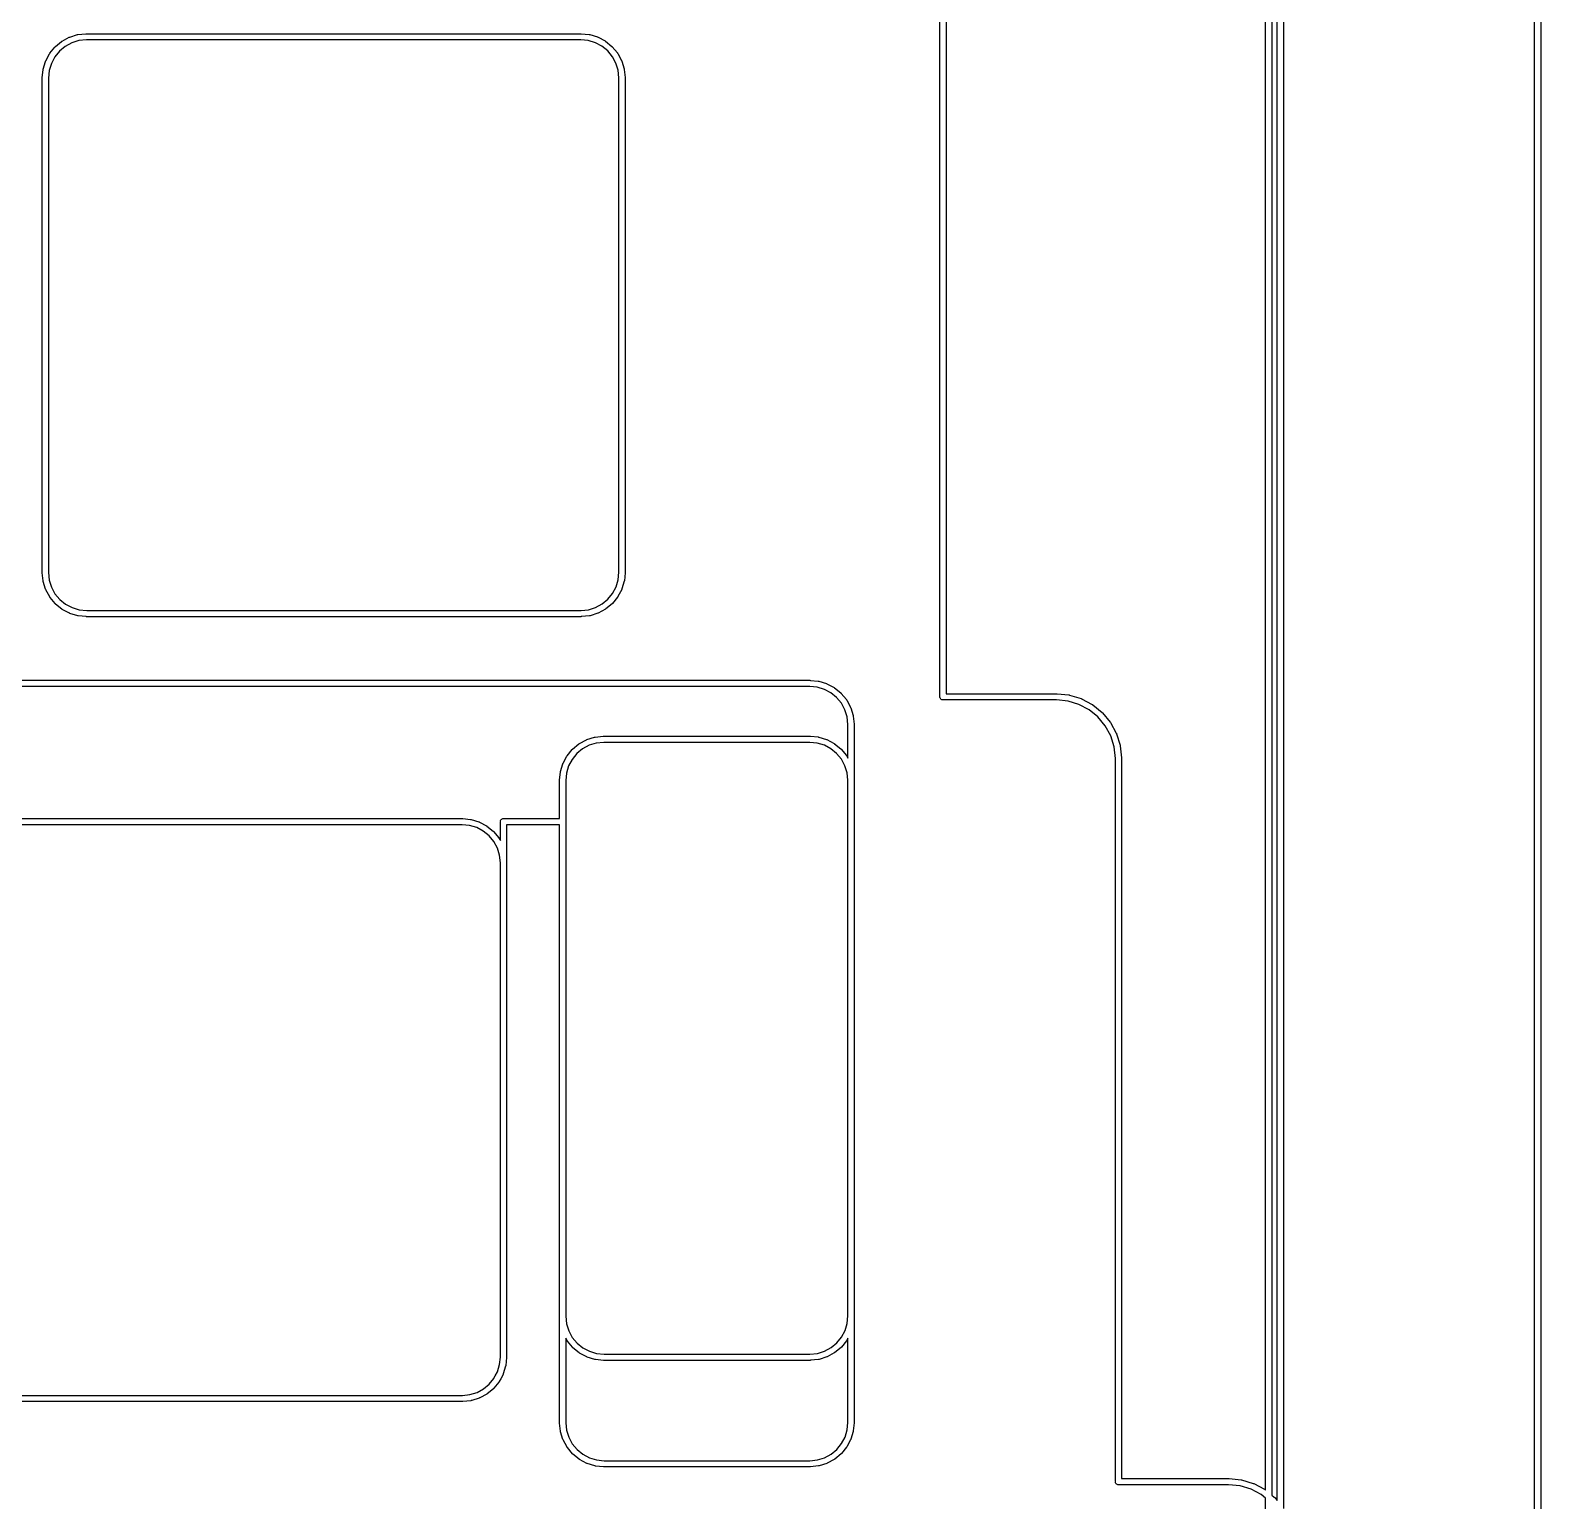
# Model space of a CAD drawing. Extents: x 18 to 369, y 6 to 139.
# Drawn here: x 332.77 to 369.44, y 69.86 to 105.55 of the extents above; entities that cross this region are included whole.
import ezdxf

# ---------------------------------------------------------------- set-up
doc = ezdxf.new("R2010")
doc.units = 0
doc.layers.add('BLACK', color=7, linetype='CONTINUOUS')

msp = doc.modelspace()

# ---------------------------------------------------------------- linework, layer by layer
at = {"layer": 'BLACK', "linetype": 'CONTINUOUS'}
for p, q in [((369.287, 24.218), (369.287, 136.614)), ((369.437, 136.618), (369.437, 24.2107)), ((362.757, 70.1176), (362.757, 124.613)), ((362.907, 124.415), (362.907, 69.9952)), ((363.187, 123.954), (363.187, 69.6702)), ((363.037, 69.8637), (363.037, 123.95)), ((354.849, 89.378), (354.849, 106.924)), ((354.999, 106.928), (354.999, 89.4493)), ((333.376, 105.157), (333.527, 105.281)), ((333.527, 105.282), (333.533, 105.286)), ((333.527, 105.281), (333.527, 105.282)), ((333.527, 105.281), (333.527, 105.281)), ((333.527, 105.281), (333.527, 105.281)), ((333.533, 105.286), (333.539, 105.289)), ((333.539, 105.289), (333.71, 105.382)), ((333.71, 105.382), (333.711, 105.383)), ((333.711, 105.383), (333.718, 105.385)), ((333.718, 105.385), (333.724, 105.388)), ((333.724, 105.388), (333.91, 105.446)), ((333.948, 105.3), (333.775, 105.247)), ((333.91, 105.446), (333.911, 105.446)), ((333.911, 105.446), (333.918, 105.447)), ((333.918, 105.447), (333.925, 105.449)), ((333.925, 105.449), (334.119, 105.469)), ((334.131, 105.319), (333.948, 105.3)), ((334.119, 105.469), (334.12, 105.469)), ((334.12, 105.469), (334.123, 105.469)), ((334.123, 105.469), (334.126, 105.469)), ((334.126, 105.469), (334.13, 105.469)), ((334.13, 105.469), (334.13, 105.469)), ((334.13, 105.469), (334.133, 105.469)), ((334.134, 105.319), (334.131, 105.319)), ((334.133, 105.469), (346.137, 105.469)), ((346.13, 105.319), (334.134, 105.319)), ((334.134, 105.319), (334.134, 105.319)), ((346.313, 105.301), (346.13, 105.319)), ((346.137, 105.469), (346.141, 105.469)), ((346.141, 105.469), (346.141, 105.469)), ((346.141, 105.469), (346.335, 105.45)), ((346.486, 105.249), (346.313, 105.301)), ((346.335, 105.45), (346.335, 105.45)), ((346.335, 105.45), (346.336, 105.45)), ((346.336, 105.45), (346.343, 105.448)), ((346.343, 105.448), (346.349, 105.447)), ((346.349, 105.447), (346.536, 105.391)), ((346.645, 105.165), (346.486, 105.249)), ((346.536, 105.391), (346.537, 105.39)), ((346.537, 105.39), (346.544, 105.388)), ((346.544, 105.388), (346.55, 105.385)), ((346.55, 105.385), (346.722, 105.293)), ((346.722, 105.293), (346.722, 105.293)), ((346.722, 105.293), (346.723, 105.293)), ((346.723, 105.293), (346.729, 105.289)), ((346.729, 105.289), (346.734, 105.285)), ((346.734, 105.285), (346.886, 105.162)), ((333.143, 104.811), (333.234, 104.983)), ((333.234, 104.983), (333.235, 104.984)), ((333.235, 104.984), (333.239, 104.989)), ((333.239, 104.989), (333.243, 104.995)), ((333.243, 104.995), (333.366, 105.146)), ((333.363, 104.906), (333.279, 104.747)), ((333.477, 105.046), (333.363, 104.906)), ((333.366, 105.146), (333.367, 105.147)), ((333.366, 105.146), (333.366, 105.146)), ((333.366, 105.146), (333.366, 105.146)), ((333.367, 105.147), (333.371, 105.152)), ((333.371, 105.152), (333.376, 105.157)), ((333.617, 105.161), (333.477, 105.046)), ((333.775, 105.247), (333.617, 105.161)), ((346.785, 105.05), (346.645, 105.165)), ((346.9, 104.911), (346.785, 105.05)), ((346.886, 105.162), (346.886, 105.161)), ((346.886, 105.161), (346.891, 105.157)), ((346.891, 105.157), (346.896, 105.152)), ((346.896, 105.152), (347.02, 105.001)), ((346.986, 104.753), (346.9, 104.911)), ((347.02, 105.001), (347.02, 105.001)), ((347.02, 105.001), (347.02, 105.001)), ((347.02, 105.001), (347.021, 105.001)), ((347.021, 105.001), (347.025, 104.995)), ((347.025, 104.995), (347.029, 104.989)), ((347.029, 104.989), (347.121, 104.818)), ((333.059, 104.402), (333.078, 104.596)), ((333.078, 104.597), (333.079, 104.604)), ((333.078, 104.596), (333.078, 104.597)), ((333.079, 104.604), (333.081, 104.61)), ((333.081, 104.61), (333.137, 104.797)), ((333.137, 104.797), (333.138, 104.798)), ((333.138, 104.798), (333.14, 104.804)), ((333.14, 104.804), (333.143, 104.811)), ((333.227, 104.574), (333.209, 104.391)), ((333.279, 104.747), (333.227, 104.574)), ((347.039, 104.58), (346.986, 104.753)), ((347.059, 104.397), (347.039, 104.58)), ((347.121, 104.818), (347.122, 104.817)), ((347.122, 104.817), (347.124, 104.81)), ((347.124, 104.81), (347.127, 104.804)), ((347.127, 104.804), (347.185, 104.618)), ((347.185, 104.618), (347.185, 104.617)), ((347.185, 104.617), (347.186, 104.61)), ((347.186, 104.61), (347.188, 104.603)), ((347.188, 104.603), (347.208, 104.409)), ((333.059, 104.398), (333.059, 104.402)), ((333.059, 104.402), (333.059, 104.402)), ((333.059, 92.3944), (333.059, 104.398)), ((333.209, 104.391), (333.209, 92.3946)), ((347.059, 104.394), (347.059, 104.397)), ((347.059, 92.3981), (347.059, 104.394)), ((347.059, 104.394), (347.059, 104.394)), ((347.208, 104.409), (347.208, 104.408)), ((347.208, 104.408), (347.208, 104.405)), ((347.208, 104.405), (347.209, 104.402)), ((347.209, 104.402), (347.209, 104.398)), ((347.209, 104.398), (347.209, 104.398)), ((347.209, 104.398), (347.209, 92.3907)), ((333.059, 92.3941), (333.059, 92.3944)), ((333.059, 92.3939), (333.059, 92.3941)), ((333.059, 92.3907), (333.059, 92.3939)), ((333.059, 92.3906), (333.059, 92.3907)), ((333.059, 92.3871), (333.059, 92.3906)), ((333.059, 92.3839), (333.059, 92.3871)), ((333.059, 92.3806), (333.059, 92.3839)), ((333.059, 92.3795), (333.059, 92.3806)), ((333.079, 92.1854), (333.059, 92.3795)), ((333.081, 92.1788), (333.079, 92.1854)), ((333.082, 92.1721), (333.081, 92.1788)), ((333.082, 92.1711), (333.082, 92.1721)), ((333.14, 91.9847), (333.082, 92.1711)), ((333.082, 92.1711), (333.082, 92.1711)), ((333.082, 92.1711), (333.082, 92.1711)), ((333.209, 92.3946), (333.209, 92.3914)), ((333.209, 92.3914), (333.228, 92.2084)), ((333.228, 92.2084), (333.281, 92.036)), ((346.988, 92.042), (347.041, 92.2147)), ((347.041, 92.2147), (347.059, 92.3981)), ((347.186, 92.1784), (347.13, 91.9916)), ((347.188, 92.1851), (347.186, 92.1784)), ((347.189, 92.1917), (347.188, 92.1851)), ((347.207, 92.3796), (347.189, 92.1928)), ((347.189, 92.1928), (347.189, 92.1917)), ((347.209, 92.3907), (347.207, 92.3796)), ((347.207, 92.3796), (347.207, 92.3796)), ((333.143, 91.9784), (333.14, 91.9847)), ((333.145, 91.9721), (333.143, 91.9784)), ((333.146, 91.9712), (333.145, 91.9721)), ((333.239, 91.7995), (333.146, 91.9712)), ((333.242, 91.7939), (333.239, 91.7995)), ((333.246, 91.7882), (333.242, 91.7939)), ((333.247, 91.7874), (333.246, 91.7882)), ((333.371, 91.637), (333.247, 91.7874)), ((333.281, 92.036), (333.367, 91.8773)), ((333.367, 91.8773), (333.482, 91.7383)), ((333.482, 91.7383), (333.622, 91.6242)), ((346.651, 91.6278), (346.79, 91.7428)), ((346.79, 91.7428), (346.904, 91.8827)), ((347.025, 91.7936), (346.901, 91.6423)), ((346.904, 91.8827), (346.988, 92.042)), ((347.028, 91.7993), (347.025, 91.7936)), ((347.032, 91.8048), (347.028, 91.7993)), ((347.033, 91.8057), (347.032, 91.8048)), ((347.124, 91.9781), (347.033, 91.8058)), ((347.033, 91.8058), (347.033, 91.8057)), ((347.033, 91.8057), (347.033, 91.8057)), ((347.127, 91.9843), (347.124, 91.9781)), ((347.13, 91.9906), (347.127, 91.9843)), ((347.13, 91.9916), (347.13, 91.9906)), ((333.376, 91.6322), (333.371, 91.637)), ((333.381, 91.6273), (333.376, 91.6322)), ((333.382, 91.6267), (333.381, 91.6273)), ((333.533, 91.5033), (333.382, 91.6267)), ((333.382, 91.6267), (333.382, 91.6267)), ((333.382, 91.6267), (333.382, 91.6267)), ((333.538, 91.4995), (333.533, 91.5033)), ((333.544, 91.4957), (333.538, 91.4995)), ((333.545, 91.4952), (333.544, 91.4957)), ((333.717, 91.4036), (333.545, 91.4952)), ((333.622, 91.6242), (333.781, 91.5395)), ((333.724, 91.401), (333.717, 91.4036)), ((333.73, 91.3983), (333.724, 91.401)), ((333.731, 91.398), (333.73, 91.3983)), ((333.918, 91.3416), (333.731, 91.398)), ((333.781, 91.5395), (333.954, 91.4873)), ((333.924, 91.3403), (333.918, 91.3416)), ((333.931, 91.3389), (333.924, 91.3403)), ((333.932, 91.3387), (333.931, 91.3389)), ((334.126, 91.3197), (333.932, 91.3387)), ((333.954, 91.4873), (334.137, 91.4693)), ((334.13, 91.3193), (334.126, 91.3197)), ((334.126, 91.3197), (334.126, 91.3197)), ((346.134, 91.3194), (334.13, 91.3193)), ((334.137, 91.4693), (346.133, 91.4693)), ((346.133, 91.4693), (346.137, 91.4694)), ((346.137, 91.3194), (346.134, 91.3194)), ((346.134, 91.3194), (346.134, 91.3193)), ((346.134, 91.3193), (346.134, 91.3194)), ((346.137, 91.4694), (346.319, 91.4886)), ((346.141, 91.3194), (346.137, 91.3194)), ((346.137, 91.3194), (346.137, 91.3194)), ((346.144, 91.3197), (346.141, 91.3194)), ((346.147, 91.3197), (346.144, 91.3197)), ((346.148, 91.3198), (346.147, 91.3197)), ((346.342, 91.3402), (346.148, 91.3198)), ((346.319, 91.4886), (346.492, 91.542)), ((346.349, 91.3416), (346.342, 91.3402)), ((346.356, 91.3428), (346.349, 91.3416)), ((346.357, 91.3431), (346.356, 91.3428)), ((346.543, 91.4008), (346.357, 91.3431)), ((346.357, 91.3431), (346.357, 91.3431)), ((346.492, 91.542), (346.651, 91.6278)), ((346.55, 91.4035), (346.543, 91.4008)), ((346.556, 91.406), (346.55, 91.4035)), ((346.557, 91.4065), (346.556, 91.406)), ((346.728, 91.4993), (346.557, 91.4065)), ((346.734, 91.5032), (346.728, 91.4993)), ((346.74, 91.5069), (346.734, 91.5032)), ((346.741, 91.5075), (346.74, 91.5069)), ((346.891, 91.6319), (346.741, 91.5075)), ((346.741, 91.5075), (346.741, 91.5075)), ((346.741, 91.5075), (346.741, 91.5075)), ((346.896, 91.6368), (346.891, 91.6319)), ((346.901, 91.6415), (346.896, 91.6368)), ((346.901, 91.6423), (346.901, 91.6423)), ((346.901, 91.6423), (346.901, 91.6423)), ((346.901, 91.6423), (346.901, 91.6415)), ((322.816, 89.7743), (351.695, 89.7744)), ((351.688, 89.6244), (322.816, 89.6243)), ((351.871, 89.6064), (351.688, 89.6244)), ((351.695, 89.7744), (351.706, 89.7733)), ((351.706, 89.7733), (351.706, 89.7733)), ((351.706, 89.7733), (351.893, 89.7549)), ((352.044, 89.5542), (351.871, 89.6064)), ((351.893, 89.7549), (351.893, 89.7549)), ((351.893, 89.7549), (351.893, 89.7549)), ((351.893, 89.7549), (351.894, 89.7548)), ((351.894, 89.7548), (351.901, 89.7534)), ((351.901, 89.7534), (351.907, 89.7521)), ((351.907, 89.7521), (352.094, 89.6957)), ((352.203, 89.4695), (352.044, 89.5542)), ((352.094, 89.6957), (352.095, 89.6954)), ((352.095, 89.6954), (352.102, 89.6927)), ((352.102, 89.6927), (352.108, 89.6901)), ((352.108, 89.6901), (352.28, 89.5985)), ((352.28, 89.5985), (352.28, 89.5985)), ((352.28, 89.5985), (352.281, 89.598)), ((352.281, 89.598), (352.287, 89.5942)), ((352.287, 89.5942), (352.292, 89.5904)), ((352.292, 89.5904), (352.444, 89.467)), ((352.343, 89.3554), (352.203, 89.4695)), ((352.458, 89.2164), (352.343, 89.3554)), ((352.444, 89.467), (352.444, 89.4664)), ((352.444, 89.4664), (352.449, 89.4615)), ((352.449, 89.4615), (352.454, 89.4567)), ((352.454, 89.4567), (352.578, 89.3064)), ((352.544, 89.0577), (352.458, 89.2164)), ((352.578, 89.3064), (352.578, 89.3063)), ((352.578, 89.3063), (352.578, 89.3063)), ((352.578, 89.3063), (352.579, 89.3055)), ((352.579, 89.3055), (352.583, 89.2999)), ((352.583, 89.2999), (352.587, 89.2942)), ((352.587, 89.2942), (352.679, 89.1225)), ((352.679, 89.1225), (352.679, 89.1225)), ((352.679, 89.1225), (352.679, 89.1225)), ((352.679, 89.1225), (352.68, 89.1216)), ((352.68, 89.1216), (352.682, 89.1153)), ((352.682, 89.1153), (352.685, 89.109)), ((354.848, 89.3743), (354.849, 89.378)), ((354.849, 89.3707), (354.848, 89.3743)), ((354.85, 89.3596), (354.849, 89.3707)), ((354.849, 89.3707), (354.849, 89.3707)), ((354.854, 89.3455), (354.85, 89.3596)), ((354.861, 89.3325), (354.854, 89.3455)), ((354.87, 89.3211), (354.861, 89.3325)), ((354.882, 89.3117), (354.87, 89.3211)), ((354.87, 89.3211), (354.87, 89.3211)), ((354.895, 89.3047), (354.882, 89.3117)), ((354.909, 89.3004), (354.895, 89.3047)), ((354.92, 89.2993), (354.909, 89.3004)), ((354.924, 89.299), (354.92, 89.2993)), ((354.92, 89.2993), (354.92, 89.2993)), ((354.927, 89.2993), (354.924, 89.299)), ((357.68, 89.2994), (354.927, 89.2993)), ((354.999, 89.4493), (357.687, 89.4494)), ((357.96, 89.2719), (357.68, 89.2994)), ((357.687, 89.4494), (357.696, 89.4484)), ((357.696, 89.4484), (357.982, 89.4204)), ((358.226, 89.1915), (357.96, 89.2719)), ((357.982, 89.4204), (357.982, 89.4204)), ((357.982, 89.4204), (357.982, 89.4204)), ((357.982, 89.4204), (357.983, 89.4203)), ((357.983, 89.4203), (357.99, 89.4189)), ((357.99, 89.4189), (357.997, 89.4176)), ((357.997, 89.4176), (358.277, 89.333)), ((358.472, 89.061), (358.226, 89.1915)), ((358.277, 89.333), (358.277, 89.333)), ((358.277, 89.333), (358.277, 89.333)), ((358.277, 89.333), (358.278, 89.3327)), ((358.278, 89.3327), (358.284, 89.33)), ((358.284, 89.33), (358.29, 89.3274)), ((358.29, 89.3274), (358.549, 89.19)), ((358.549, 89.19), (358.549, 89.19)), ((358.549, 89.19), (358.549, 89.19)), ((358.549, 89.19), (358.55, 89.1895)), ((358.55, 89.1895), (358.555, 89.1856)), ((358.555, 89.1856), (358.561, 89.1819)), ((358.561, 89.1819), (358.788, 88.9968)), ((352.597, 88.8853), (352.544, 89.0577)), ((352.617, 88.7023), (352.597, 88.8853)), ((352.685, 89.109), (352.743, 88.9226)), ((352.743, 88.9226), (352.743, 88.9216)), ((352.743, 88.9216), (352.744, 88.9149)), ((352.744, 88.9149), (352.746, 88.9083)), ((352.746, 88.9083), (352.766, 88.7142)), ((358.687, 88.8852), (358.472, 89.061)), ((358.865, 88.671), (358.687, 88.8852)), ((358.788, 88.9968), (358.788, 88.9968)), ((358.788, 88.9968), (358.788, 88.9968)), ((358.788, 88.9968), (358.789, 88.9962)), ((358.789, 88.9962), (358.793, 88.9913)), ((358.793, 88.9913), (358.798, 88.9865)), ((358.798, 88.9865), (358.985, 88.761)), ((358.985, 88.761), (358.985, 88.7609)), ((358.985, 88.7609), (358.985, 88.7609)), ((358.985, 88.7609), (358.986, 88.7601)), ((358.986, 88.7601), (358.989, 88.7545)), ((358.989, 88.7545), (358.993, 88.7488)), ((358.993, 88.7488), (359.132, 88.4913)), ((346.282, 88.3379), (346.468, 88.3956)), ((346.468, 88.3956), (346.469, 88.3959)), ((346.469, 88.3959), (346.476, 88.3971)), ((346.476, 88.3971), (346.483, 88.3985)), ((346.483, 88.3985), (346.677, 88.4189)), ((346.677, 88.4189), (346.678, 88.419)), ((346.678, 88.419), (346.681, 88.419)), ((346.681, 88.419), (346.684, 88.4193)), ((346.684, 88.4193), (346.688, 88.4193)), ((346.688, 88.4193), (346.688, 88.4193)), ((346.688, 88.4193), (346.691, 88.4193)), ((346.691, 88.4193), (346.691, 88.4193)), ((346.691, 88.4193), (346.692, 88.4193)), ((346.692, 88.4193), (351.695, 88.4193)), ((351.695, 88.4193), (351.706, 88.4183)), ((351.706, 88.4183), (351.706, 88.4183)), ((351.706, 88.4183), (351.893, 88.3999)), ((351.893, 88.3999), (351.893, 88.3999)), ((351.893, 88.3999), (351.893, 88.3999)), ((351.893, 88.3999), (351.894, 88.3998)), ((351.894, 88.3998), (351.901, 88.3984)), ((351.901, 88.3984), (351.907, 88.3971)), ((351.907, 88.3971), (352.094, 88.3407)), ((352.617, 88.6991), (352.617, 88.7023)), ((352.617, 87.8837), (352.617, 88.6991)), ((352.766, 88.7142), (352.766, 88.7131)), ((352.766, 88.7131), (352.766, 88.7098)), ((352.766, 88.7098), (352.767, 88.7066)), ((352.767, 88.7066), (352.767, 88.7031)), ((352.767, 88.7031), (352.767, 88.703)), ((352.767, 88.703), (352.767, 88.6999)), ((352.767, 88.6999), (352.767, 88.6996)), ((352.767, 88.6996), (352.767, 88.6993)), ((352.767, 88.6993), (352.767, 71.7557)), ((358.997, 88.4264), (358.865, 88.671)), ((359.079, 88.1608), (358.997, 88.4264)), ((359.132, 88.4913), (359.133, 88.4904)), ((359.133, 88.4904), (359.135, 88.4841)), ((359.135, 88.4841), (359.138, 88.4778)), ((359.138, 88.4778), (359.225, 88.1981)), ((345.801, 87.9451), (345.924, 88.0964)), ((345.924, 88.0964), (345.925, 88.0972)), ((345.925, 88.0972), (345.929, 88.1019)), ((345.929, 88.1019), (345.934, 88.1068)), ((345.934, 88.1068), (346.085, 88.2312)), ((346.175, 88.1109), (346.035, 87.9959)), ((346.085, 88.2318), (346.091, 88.2355)), ((346.085, 88.2312), (346.085, 88.2318)), ((346.085, 88.2312), (346.085, 88.2312)), ((346.085, 88.2312), (346.085, 88.2312)), ((346.091, 88.2355), (346.097, 88.2394)), ((346.097, 88.2394), (346.268, 88.3322)), ((346.333, 88.1967), (346.175, 88.1109)), ((346.268, 88.3322), (346.269, 88.3327)), ((346.269, 88.3327), (346.276, 88.3352)), ((346.276, 88.3352), (346.282, 88.3379)), ((346.506, 88.2501), (346.333, 88.1967)), ((346.689, 88.2693), (346.506, 88.2501)), ((346.692, 88.2693), (346.689, 88.2693)), ((351.688, 88.2693), (346.692, 88.2693)), ((351.871, 88.2514), (351.688, 88.2693)), ((352.044, 88.1992), (351.871, 88.2514)), ((352.203, 88.1145), (352.044, 88.1992)), ((352.094, 88.3407), (352.094, 88.3407)), ((352.094, 88.3407), (352.094, 88.3407)), ((352.094, 88.3407), (352.095, 88.3404)), ((352.095, 88.3404), (352.102, 88.3377)), ((352.102, 88.3377), (352.108, 88.3351)), ((352.108, 88.3351), (352.28, 88.2435)), ((352.343, 88.0004), (352.203, 88.1145)), ((352.28, 88.2435), (352.28, 88.2435)), ((352.28, 88.2435), (352.28, 88.2435)), ((352.28, 88.2435), (352.281, 88.243)), ((352.281, 88.243), (352.287, 88.2392)), ((352.287, 88.2392), (352.292, 88.2354)), ((352.292, 88.2354), (352.444, 88.112)), ((352.444, 88.112), (352.444, 88.1114)), ((352.444, 88.1114), (352.449, 88.1065)), ((352.449, 88.1065), (352.454, 88.1017)), ((352.454, 88.1017), (352.578, 87.9514)), ((359.109, 87.8808), (359.079, 88.1608)), ((359.225, 88.1981), (359.225, 88.1971)), ((359.225, 88.1971), (359.226, 88.1905)), ((359.226, 88.1905), (359.228, 88.1838)), ((359.228, 88.1838), (359.258, 87.8927)), ((345.639, 87.5603), (345.695, 87.7471)), ((345.695, 87.7471), (345.696, 87.7481)), ((345.696, 87.7481), (345.698, 87.7544)), ((345.698, 87.7544), (345.701, 87.7606)), ((345.701, 87.7606), (345.792, 87.9329)), ((345.837, 87.6967), (345.785, 87.5239)), ((345.792, 87.933), (345.793, 87.9339)), ((345.792, 87.9329), (345.792, 87.933)), ((345.792, 87.933), (345.792, 87.933)), ((345.793, 87.9339), (345.797, 87.9395)), ((345.797, 87.9395), (345.801, 87.9451)), ((345.921, 87.856), (345.837, 87.6967)), ((346.035, 87.9959), (345.921, 87.856)), ((352.458, 87.8614), (352.343, 88.0004)), ((352.544, 87.7027), (352.458, 87.8614)), ((352.597, 87.5303), (352.544, 87.7027)), ((352.578, 87.9514), (352.579, 87.9505)), ((352.579, 87.9505), (352.583, 87.9448)), ((352.583, 87.9448), (352.587, 87.9392)), ((352.587, 87.9392), (352.617, 87.8837)), ((359.109, 87.8741), (359.109, 87.8808)), ((359.109, 70.328), (359.109, 87.8741)), ((359.258, 87.8927), (359.258, 87.8916)), ((359.258, 87.8916), (359.258, 87.8883)), ((359.258, 87.8883), (359.259, 87.8851)), ((359.259, 87.8851), (359.259, 87.8781)), ((359.259, 87.8781), (359.259, 87.878)), ((359.259, 87.878), (359.259, 87.8749)), ((359.259, 87.8749), (359.259, 87.8746)), ((359.259, 87.8746), (359.259, 87.8744)), ((359.259, 87.8744), (359.259, 70.3993)), ((345.617, 87.348), (345.618, 87.359)), ((345.617, 86.4193), (345.617, 87.348)), ((345.618, 87.3591), (345.636, 87.5459)), ((345.618, 87.359), (345.618, 87.3591)), ((345.636, 87.5469), (345.637, 87.5536)), ((345.636, 87.5459), (345.636, 87.5469)), ((345.636, 87.5459), (345.636, 87.5459)), ((345.636, 87.5459), (345.636, 87.5459)), ((345.637, 87.5536), (345.639, 87.5603)), ((345.785, 87.5239), (345.767, 87.3406)), ((345.767, 87.3406), (345.767, 86.348)), ((352.617, 87.3473), (352.597, 87.5303)), ((352.617, 87.3441), (352.617, 87.3473)), ((352.617, 74.348), (352.617, 87.3441)), ((331.254, 86.4193), (343.257, 86.4194)), ((343.25, 86.2694), (331.254, 86.2693)), ((343.433, 86.2514), (343.25, 86.2694)), ((343.257, 86.4194), (343.268, 86.4183)), ((343.268, 86.4183), (343.268, 86.4183)), ((343.268, 86.4183), (343.455, 86.3999)), ((343.606, 86.1992), (343.433, 86.2514)), ((343.455, 86.3999), (343.455, 86.3999)), ((343.455, 86.3999), (343.455, 86.3999)), ((343.455, 86.3999), (343.456, 86.3998)), ((343.456, 86.3998), (343.463, 86.3984)), ((343.463, 86.3984), (343.469, 86.3971)), ((343.469, 86.3971), (343.656, 86.3407)), ((343.765, 86.1145), (343.606, 86.1992)), ((343.656, 86.3407), (343.657, 86.3404)), ((343.657, 86.3404), (343.664, 86.3377)), ((343.664, 86.3377), (343.67, 86.3351)), ((343.67, 86.3351), (343.842, 86.2435)), ((343.842, 86.2435), (343.842, 86.2435)), ((343.842, 86.2435), (343.842, 86.2435)), ((343.842, 86.2435), (343.843, 86.243)), ((343.843, 86.243), (343.849, 86.2391)), ((343.849, 86.2391), (343.854, 86.2354)), ((343.854, 86.2354), (344.006, 86.112)), ((344.178, 86.3443), (344.18, 86.3591)), ((344.179, 86.3407), (344.178, 86.3443)), ((344.179, 85.8837), (344.179, 86.3407)), ((344.18, 86.3591), (344.184, 86.3732)), ((344.184, 86.3732), (344.191, 86.3862)), ((344.191, 86.3862), (344.2, 86.3976)), ((344.2, 86.3976), (344.212, 86.407)), ((344.212, 86.407), (344.225, 86.414)), ((344.225, 86.414), (344.239, 86.4183)), ((344.239, 86.4183), (344.25, 86.4193)), ((344.25, 86.4193), (344.254, 86.4197)), ((344.25, 86.4193), (344.25, 86.4193)), ((344.254, 86.4197), (344.257, 86.4193)), ((344.257, 86.4193), (345.617, 86.4193)), ((345.617, 86.2693), (344.329, 86.2694)), ((344.329, 86.2694), (344.329, 76.5923)), ((345.617, 85.4302), (345.617, 86.2693)), ((345.767, 86.348), (345.767, 86.3443)), ((345.767, 86.3443), (345.767, 86.3407)), ((345.767, 86.3407), (345.767, 83.6098)), ((343.905, 86.0004), (343.765, 86.1145)), ((344.02, 85.8614), (343.905, 86.0004)), ((344.006, 86.112), (344.006, 86.1114)), ((344.006, 86.1114), (344.011, 86.1065)), ((344.011, 86.1065), (344.016, 86.1017)), ((344.016, 86.1017), (344.14, 85.9513)), ((344.106, 85.7027), (344.02, 85.8614)), ((344.14, 85.9513), (344.141, 85.9505)), ((344.141, 85.9505), (344.145, 85.9449)), ((344.145, 85.9449), (344.149, 85.9392)), ((344.149, 85.9392), (344.179, 85.8837)), ((344.159, 85.5303), (344.106, 85.7027)), ((344.179, 85.3473), (344.159, 85.5303)), ((344.179, 85.3441), (344.179, 85.3473)), ((344.179, 76.5923), (344.179, 85.3441)), ((345.617, 74.3444), (345.617, 85.4302)), ((345.767, 83.6098), (345.767, 74.3433)), ((344.179, 73.348), (344.179, 76.5923)), ((344.329, 76.5923), (344.329, 73.3407)), ((345.617, 74.3441), (345.617, 74.3444)), ((345.617, 74.3438), (345.617, 74.3441)), ((345.617, 74.3407), (345.617, 74.3438)), ((345.617, 74.3406), (345.617, 74.3407)), ((345.617, 71.7594), (345.617, 74.3406)), ((345.767, 74.3433), (345.767, 74.3414)), ((345.767, 74.3414), (345.786, 74.1584)), ((345.786, 74.1584), (345.839, 73.986)), ((352.546, 73.992), (352.599, 74.1648)), ((352.599, 74.1648), (352.617, 74.348)), ((345.797, 73.7495), (345.767, 73.8049)), ((345.767, 73.8049), (345.767, 71.7596)), ((345.8, 73.7439), (345.797, 73.7495)), ((345.804, 73.7382), (345.8, 73.7439)), ((345.805, 73.7374), (345.804, 73.7382)), ((345.805, 73.7373), (345.805, 73.7374)), ((345.929, 73.587), (345.805, 73.7373)), ((345.805, 73.7373), (345.805, 73.7373)), ((345.839, 73.986), (345.925, 73.8273)), ((345.925, 73.8273), (346.04, 73.6883)), ((352.348, 73.6928), (352.462, 73.8327)), ((352.583, 73.7436), (352.459, 73.5923)), ((352.462, 73.8327), (352.546, 73.992)), ((352.586, 73.7492), (352.583, 73.7436)), ((352.59, 73.7548), (352.586, 73.7492)), ((352.591, 73.7557), (352.59, 73.7548)), ((352.617, 73.8044), (352.591, 73.7557)), ((352.617, 71.763), (352.617, 73.8044)), ((344.161, 73.1648), (344.179, 73.348)), ((345.934, 73.5822), (345.929, 73.587)), ((345.939, 73.5773), (345.934, 73.5822)), ((345.94, 73.5767), (345.939, 73.5773)), ((346.091, 73.4533), (345.94, 73.5767)), ((346.04, 73.6883), (346.18, 73.5742)), ((346.096, 73.4495), (346.091, 73.4533)), ((346.102, 73.4457), (346.096, 73.4495)), ((346.103, 73.4452), (346.102, 73.4457)), ((346.275, 73.3536), (346.103, 73.4452)), ((346.103, 73.4452), (346.103, 73.4452)), ((346.103, 73.4452), (346.103, 73.4452)), ((346.18, 73.5742), (346.339, 73.4895)), ((346.282, 73.351), (346.275, 73.3536)), ((346.288, 73.3483), (346.282, 73.351)), ((346.289, 73.348), (346.288, 73.3483)), ((346.476, 73.2916), (346.289, 73.348)), ((346.289, 73.348), (346.289, 73.348)), ((346.289, 73.348), (346.289, 73.348)), ((346.339, 73.4895), (346.512, 73.4373)), ((346.512, 73.4373), (346.695, 73.4193)), ((346.695, 73.4193), (351.691, 73.4193)), ((351.691, 73.4193), (351.694, 73.4194)), ((351.691, 73.4193), (351.691, 73.4193)), ((351.694, 73.4194), (351.877, 73.4386)), ((351.877, 73.4386), (352.05, 73.492)), ((352.101, 73.3508), (351.915, 73.2931)), ((352.05, 73.492), (352.209, 73.5778)), ((352.108, 73.3535), (352.101, 73.3508)), ((352.114, 73.356), (352.108, 73.3535)), ((352.115, 73.3565), (352.114, 73.356)), ((352.286, 73.4493), (352.115, 73.3565)), ((352.209, 73.5778), (352.348, 73.6928)), ((352.292, 73.4531), (352.286, 73.4493)), ((352.298, 73.4569), (352.292, 73.4531)), ((352.299, 73.4575), (352.298, 73.4569)), ((352.449, 73.5819), (352.299, 73.4575)), ((352.299, 73.4575), (352.299, 73.4575)), ((352.299, 73.4575), (352.299, 73.4575)), ((352.454, 73.5867), (352.449, 73.5819)), ((352.459, 73.5915), (352.454, 73.5867)), ((352.459, 73.5923), (352.459, 73.5915)), ((344.055, 72.8913), (344.108, 72.992)), ((344.108, 72.992), (344.161, 73.1648)), ((344.306, 73.1284), (344.25, 72.9416)), ((344.308, 73.1351), (344.306, 73.1284)), ((344.309, 73.1418), (344.308, 73.1351)), ((344.328, 73.337), (344.309, 73.1428)), ((344.309, 73.1428), (344.309, 73.1428)), ((344.309, 73.1428), (344.309, 73.1428)), ((344.309, 73.1428), (344.309, 73.1418)), ((344.329, 73.3407), (344.328, 73.337)), ((344.328, 73.337), (344.328, 73.337)), ((346.482, 73.2903), (346.476, 73.2916)), ((346.489, 73.2889), (346.482, 73.2903)), ((346.49, 73.2888), (346.489, 73.2889)), ((346.49, 73.2887), (346.49, 73.2888)), ((346.684, 73.2697), (346.49, 73.2887)), ((346.49, 73.2887), (346.49, 73.2887)), ((346.688, 73.2694), (346.684, 73.2697)), ((346.684, 73.2697), (346.684, 73.2697)), ((351.692, 73.2693), (346.688, 73.2694)), ((351.695, 73.2693), (351.692, 73.2693)), ((351.699, 73.2694), (351.695, 73.2694)), ((351.695, 73.2694), (351.695, 73.2693)), ((351.702, 73.2697), (351.699, 73.2694)), ((351.705, 73.2697), (351.702, 73.2697)), ((351.706, 73.2698), (351.705, 73.2697)), ((351.9, 73.2902), (351.706, 73.2698)), ((351.907, 73.2916), (351.9, 73.2902)), ((351.914, 73.2928), (351.907, 73.2916)), ((351.915, 73.2931), (351.914, 73.2928)), ((351.915, 73.2931), (351.915, 73.2931)), ((351.915, 73.2931), (351.915, 73.2931)), ((343.771, 72.5778), (343.91, 72.6928)), ((343.91, 72.6928), (344.024, 72.8327)), ((344.145, 72.7436), (344.021, 72.5923)), ((344.024, 72.8331), (344.055, 72.8913)), ((344.024, 72.8327), (344.024, 72.8331)), ((344.148, 72.7492), (344.145, 72.7436)), ((344.152, 72.7548), (344.148, 72.7492)), ((344.153, 72.7557), (344.152, 72.7548)), ((344.187, 72.8208), (344.153, 72.7558)), ((344.153, 72.7558), (344.153, 72.7557)), ((344.153, 72.7557), (344.153, 72.7557)), ((344.244, 72.9281), (344.187, 72.8208)), ((344.247, 72.9343), (344.244, 72.9281)), ((344.25, 72.9406), (344.247, 72.9343)), ((344.25, 72.9416), (344.25, 72.9406)), ((343.254, 72.2694), (331.25, 72.2694)), ((331.257, 72.4193), (343.253, 72.4194)), ((343.253, 72.4194), (343.257, 72.4194)), ((343.257, 72.2694), (343.254, 72.2694)), ((343.254, 72.2694), (343.254, 72.2694)), ((343.254, 72.2694), (343.254, 72.2694)), ((343.257, 72.4194), (343.439, 72.4386)), ((343.261, 72.2694), (343.257, 72.2694)), ((343.257, 72.2694), (343.257, 72.2694)), ((343.264, 72.2697), (343.261, 72.2694)), ((343.267, 72.2697), (343.264, 72.2697)), ((343.268, 72.2698), (343.267, 72.2697)), ((343.267, 72.2697), (343.267, 72.2697)), ((343.462, 72.2902), (343.268, 72.2698)), ((343.439, 72.4386), (343.612, 72.492)), ((343.469, 72.2916), (343.462, 72.2902)), ((343.476, 72.2928), (343.469, 72.2916)), ((343.477, 72.2931), (343.476, 72.2928)), ((343.489, 72.297), (343.477, 72.2931)), ((343.477, 72.2931), (343.477, 72.2931)), ((343.477, 72.2931), (343.477, 72.2931)), ((343.663, 72.3508), (343.489, 72.297)), ((343.612, 72.492), (343.771, 72.5778)), ((343.67, 72.3535), (343.663, 72.3508)), ((343.676, 72.356), (343.67, 72.3535)), ((343.677, 72.3565), (343.676, 72.356)), ((343.848, 72.4493), (343.677, 72.3565)), ((343.854, 72.4532), (343.848, 72.4493)), ((343.86, 72.4569), (343.854, 72.4532)), ((343.861, 72.4575), (343.86, 72.4569)), ((344.011, 72.5819), (343.861, 72.4575)), ((343.861, 72.4575), (343.861, 72.4575)), ((343.861, 72.4575), (343.861, 72.4575)), ((344.016, 72.5867), (344.011, 72.5819)), ((344.021, 72.5915), (344.016, 72.5867)), ((344.021, 72.5923), (344.021, 72.5923)), ((344.021, 72.5923), (344.021, 72.5923)), ((344.021, 72.5923), (344.021, 72.5915)), ((345.617, 71.7591), (345.617, 71.7594)), ((345.617, 71.7588), (345.617, 71.7591)), ((345.617, 71.7557), (345.617, 71.7588)), ((345.617, 71.7556), (345.617, 71.7557)), ((345.617, 71.7521), (345.617, 71.7556)), ((345.617, 71.7489), (345.617, 71.7521)), ((345.617, 71.7456), (345.617, 71.7489)), ((345.617, 71.7445), (345.617, 71.7456)), ((345.637, 71.5504), (345.617, 71.7445)), ((345.639, 71.5438), (345.637, 71.5504)), ((345.64, 71.5371), (345.639, 71.5438)), ((345.64, 71.5361), (345.64, 71.5371)), ((345.698, 71.3497), (345.64, 71.5361)), ((345.767, 71.7596), (345.767, 71.7596)), ((345.767, 71.7596), (345.767, 71.7564)), ((345.767, 71.7564), (345.786, 71.5734)), ((345.786, 71.5734), (345.839, 71.401)), ((352.546, 71.407), (352.599, 71.5797)), ((352.599, 71.5797), (352.617, 71.763)), ((352.744, 71.5434), (352.688, 71.3566)), ((352.746, 71.5501), (352.744, 71.5434)), ((352.747, 71.5568), (352.746, 71.5501)), ((352.766, 71.752), (352.747, 71.5578)), ((352.747, 71.5578), (352.747, 71.5568)), ((352.767, 71.7557), (352.766, 71.752)), ((352.766, 71.752), (352.766, 71.752)), ((345.701, 71.3434), (345.698, 71.3497)), ((345.703, 71.3371), (345.701, 71.3434)), ((345.704, 71.3362), (345.703, 71.3371)), ((345.797, 71.1645), (345.704, 71.3362)), ((345.8, 71.1588), (345.797, 71.1645)), ((345.804, 71.1532), (345.8, 71.1588)), ((345.805, 71.1524), (345.804, 71.1532)), ((345.929, 71.002), (345.805, 71.1524)), ((345.839, 71.401), (345.925, 71.2423)), ((345.925, 71.2423), (346.04, 71.1033)), ((352.348, 71.1078), (352.462, 71.2477)), ((352.583, 71.1586), (352.459, 71.0073)), ((352.462, 71.2477), (352.546, 71.407)), ((352.586, 71.1642), (352.583, 71.1586)), ((352.59, 71.1698), (352.586, 71.1642)), ((352.591, 71.1707), (352.59, 71.1698)), ((352.682, 71.3431), (352.591, 71.1707)), ((352.591, 71.1707), (352.591, 71.1707)), ((352.591, 71.1707), (352.591, 71.1707)), ((352.685, 71.3493), (352.682, 71.3431)), ((352.688, 71.3556), (352.685, 71.3493)), ((352.688, 71.3566), (352.688, 71.3566)), ((352.688, 71.3566), (352.688, 71.3566)), ((352.688, 71.3566), (352.688, 71.3556)), ((345.934, 70.9972), (345.929, 71.002)), ((345.939, 70.9923), (345.934, 70.9972)), ((345.94, 70.9917), (345.939, 70.9923)), ((346.091, 70.8683), (345.94, 70.9917)), ((345.94, 70.9917), (345.94, 70.9917)), ((345.94, 70.9917), (345.94, 70.9917)), ((346.04, 71.1033), (346.18, 70.9892)), ((346.096, 70.8645), (346.091, 70.8683)), ((346.102, 70.8607), (346.096, 70.8645)), ((346.103, 70.8602), (346.102, 70.8607)), ((346.275, 70.7686), (346.103, 70.8602)), ((346.103, 70.8602), (346.103, 70.8602)), ((346.103, 70.8602), (346.103, 70.8602)), ((346.18, 70.9892), (346.339, 70.9045)), ((346.339, 70.9045), (346.512, 70.8523)), ((346.512, 70.8523), (346.695, 70.8344)), ((346.695, 70.8344), (351.691, 70.8343)), ((351.691, 70.8343), (351.695, 70.8344)), ((351.691, 70.8343), (351.691, 70.8343)), ((351.695, 70.8344), (351.877, 70.8536)), ((351.877, 70.8536), (352.05, 70.907)), ((352.05, 70.907), (352.209, 70.9928)), ((352.286, 70.8643), (352.115, 70.7715)), ((352.209, 70.9928), (352.348, 71.1078)), ((352.292, 70.8681), (352.286, 70.8643)), ((352.298, 70.8719), (352.292, 70.8681)), ((352.299, 70.8725), (352.298, 70.8719)), ((352.449, 70.9969), (352.299, 70.8725)), ((352.299, 70.8725), (352.299, 70.8725)), ((352.299, 70.8725), (352.299, 70.8725)), ((352.454, 71.0018), (352.449, 70.9969)), ((352.459, 71.0065), (352.454, 71.0018)), ((352.459, 71.0073), (352.459, 71.0073)), ((352.459, 71.0073), (352.459, 71.0073)), ((352.459, 71.0073), (352.459, 71.0065)), ((346.282, 70.766), (346.275, 70.7686)), ((346.288, 70.7633), (346.282, 70.766)), ((346.289, 70.763), (346.288, 70.7633)), ((346.476, 70.7066), (346.289, 70.763)), ((346.289, 70.763), (346.289, 70.763)), ((346.289, 70.763), (346.289, 70.763)), ((346.482, 70.7053), (346.476, 70.7066)), ((346.489, 70.7039), (346.482, 70.7053)), ((346.49, 70.7038), (346.489, 70.7039)), ((346.684, 70.6847), (346.49, 70.7038)), ((346.688, 70.6844), (346.684, 70.6847)), ((346.684, 70.6847), (346.684, 70.6847)), ((351.692, 70.6843), (346.688, 70.6844)), ((351.695, 70.6843), (351.692, 70.6843)), ((351.699, 70.6844), (351.695, 70.6844)), ((351.695, 70.6844), (351.695, 70.6843)), ((351.702, 70.6847), (351.699, 70.6844)), ((351.705, 70.6847), (351.702, 70.6847)), ((351.706, 70.6848), (351.705, 70.6847)), ((351.9, 70.7052), (351.706, 70.6848)), ((351.907, 70.7065), (351.9, 70.7052)), ((351.914, 70.7078), (351.907, 70.7065)), ((351.915, 70.7081), (351.914, 70.7078)), ((352.101, 70.7658), (351.915, 70.7081)), ((352.108, 70.7685), (352.101, 70.7658)), ((352.114, 70.771), (352.108, 70.7685)), ((352.115, 70.7715), (352.114, 70.771)), ((359.108, 70.3243), (359.109, 70.328)), ((359.11, 70.3096), (359.108, 70.3243)), ((359.114, 70.2955), (359.11, 70.3096)), ((359.121, 70.2825), (359.114, 70.2955)), ((359.129, 70.272), (359.121, 70.2825)), ((359.13, 70.2711), (359.129, 70.272)), ((359.142, 70.2617), (359.13, 70.2711)), ((359.155, 70.2547), (359.142, 70.2617)), ((359.169, 70.2504), (359.155, 70.2547)), ((359.184, 70.249), (359.169, 70.2504)), ((359.187, 70.2494), (359.184, 70.249)), ((361.859, 70.2493), (359.187, 70.2494)), ((359.259, 70.3993), (361.866, 70.3993)), ((362.139, 70.2219), (361.859, 70.2493)), ((361.866, 70.3993), (361.87, 70.399)), ((361.87, 70.399), (361.87, 70.399)), ((361.87, 70.399), (362.161, 70.3704)), ((362.405, 70.1415), (362.139, 70.2219)), ((362.161, 70.3704), (362.161, 70.3704)), ((362.161, 70.3704), (362.161, 70.3704)), ((362.161, 70.3704), (362.162, 70.3703)), ((362.162, 70.3703), (362.169, 70.3689)), ((362.169, 70.3689), (362.175, 70.3676)), ((362.175, 70.3676), (362.456, 70.283)), ((362.651, 70.011), (362.405, 70.1415)), ((362.456, 70.283), (362.456, 70.283)), ((362.456, 70.283), (362.456, 70.283)), ((362.456, 70.283), (362.457, 70.2827)), ((362.457, 70.2827), (362.463, 70.28)), ((362.463, 70.28), (362.469, 70.2774)), ((362.469, 70.2774), (362.728, 70.14)), ((362.728, 70.14), (362.728, 70.14)), ((362.728, 70.14), (362.728, 70.1399)), ((362.728, 70.1399), (362.729, 70.1395)), ((362.729, 70.1395), (362.734, 70.1356)), ((362.734, 70.1356), (362.74, 70.1319)), ((362.74, 70.1319), (362.757, 70.1176)), ((362.757, 69.924), (362.651, 70.011)), ((362.757, 50.6646), (362.757, 69.924)), ((362.907, 69.9952), (362.967, 69.9468)), ((362.967, 69.9468), (362.967, 69.9462)), ((362.967, 69.9462), (362.972, 69.9413)), ((362.972, 69.9413), (362.977, 69.9365)), ((362.977, 69.9365), (363.037, 69.8637))]:
    msp.add_line(p, q, dxfattribs=at)

doc.saveas('drawing.dxf')
